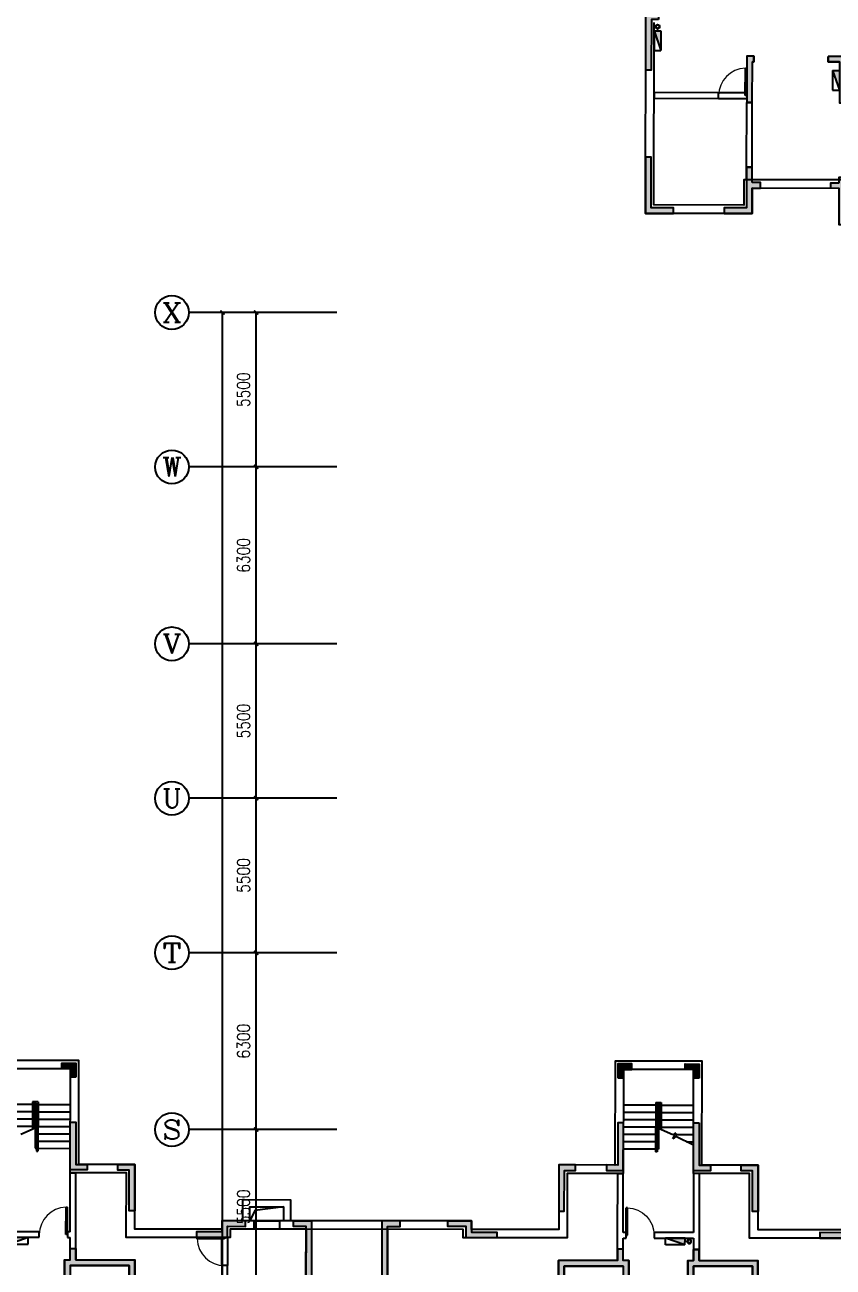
# Model space of a CAD drawing. Extents: x -781653 to 929899, y -292639 to -18670.
# Drawn here: x 170450 to 199242, y -166402 to -122161 of the extents above; entities that cross this region are included whole.
import ezdxf
from ezdxf.enums import TextEntityAlignment as Align

# ---------------------------------------------------------------- set-up
doc = ezdxf.new("R2010")
doc.units = 0
doc.header["$LTSCALE"] = 10
doc.header["$MEASUREMENT"] = 0
for name, pattern in [('BORDER', [1.75, 0.5, -0.25, 0.5, -0.25, 0, -0.25]), ('CENTER', [2, 1.25, -0.25, 0.25, -0.25]), ('DASH', [0.35, 0.25, -0.1])]:
    doc.linetypes.add(name, pattern=pattern)
doc.layers.get('0').update_dxf_attribs({"linetype": 'CONTINUOUS'})
doc.layers.get('Defpoints').update_dxf_attribs({"linetype": 'CONTINUOUS'})
for name, color, linetype in [('AXIS', 3, 'CONTINUOUS'), ('AXIS_TEXT', 7, 'CONTINUOUS'), ('DIM_SYMB', 3, 'CONTINUOUS'), ('DOTE', 8, 'CENTER'), ('JPS-X', 1, 'BORDER'), ('JPS-XHS', 7, 'CONTINUOUS'), ('PUB_DIM', 3, 'CONTINUOUS'), ('solid', 252, 'CONTINUOUS'), ('STAIR', 9, 'CONTINUOUS'), ('wall', 8, 'CONTINUOUS'), ('wall-jg', 7, 'CONTINUOUS'), ('WINDOW', 4, 'CONTINUOUS'), ('结构墙', 7, 'CONTINUOUS')]:
    doc.layers.add(name, color=color, linetype=linetype)
doc.layers.get('DOTE').off()
doc.styles.add('_TCH_AXIS', font='COMPLEX', dxfattribs={"bigfont": 'GBCBIG'})
doc.styles.add('COMPLEX', font='COMPLEX')
doc.styles.add('DIM_FONT', font='SIMPLEX', dxfattribs={"width": 0.8, "bigfont": 'HZTXT'})
doc.dimstyles.new('DIMN300', dxfattribs={"dimscale": 3, "dimtxt": 300, "dimasz": 100, "dimexe": 250, "dimexo": 300, "dimgap": 150, "dimtad": 1, "dimdec": 0, "dimzin": 0, "dimdsep": 46, "dimtxsty": 'DIM_FONT', "dimblk": 'ARCHTICK', "dimcen": 0.09, "dimclrt": 7, "dimazin": 2, "dimtfac": 1, "dimtdec": 0, "dimtix": 1, "dimtmove": 2, "dimatfit": 3, "dimfxl": 0, "dimtolj": 1, "dimtzin": 0, "dimarcsym": 0})

# ---------------------------------------------------------------- blocks, each defined once
blk = doc.blocks.new('DXHS')
at = {"layer": 'JPS-XHS'}
blk.add_hatch(color=256, dxfattribs=at).paths.add_polyline_path([(-350, 240), (-350, 0), (350, 0)])
at = {"layer": 'JPS-XHS', "linetype": 'Continuous'}
for p, q in [((-350, 240), (-350, 0)), ((-350, 240), (350, 240)), ((-350, 0), (350, 0)), ((350, 240), (350, 0))]:
    blk.add_line(p, q, dxfattribs=at)
at = {"layer": 'JPS-XHS'}
blk.add_line((-350, 240), (350, 0), dxfattribs=at)
blk = doc.blocks.new('FF')
at = {"linetype": 'Continuous'}
for radius in [75, 60]:
    blk.add_circle((0, 0), radius, dxfattribs=at)
blk = doc.blocks.new('$DorLib2D$00000001')
for p, q in [((0.45, 0.975), (0.5, 0.975)), ((0.45, 0), (0.45, 0.975)), ((0.5, 0), (0.5, 0.975)), ((0.5, 0), (0.45, 0))]:
    blk.add_line(p, q)
at = {"lineweight": 13}
blk.add_arc((0.475, 0), 0.975, 91.4693, 180, dxfattribs=at)
blk = doc.blocks.new('A$C057458B3')
at = {"layer": 'solid'}
h = blk.add_hatch(color=8, dxfattribs=at)
h.paths.add_polyline_path([(32350, 9700), (32150, 9700), (32150, 10100), (31950, 10100), (31950, 9700), (29850, 9700), (29850, 7150), (32350, 7150), (32350, 7925), (32150, 7925), (32150, 7350), (30050, 7350), (30050, 9500), (32150, 9500), (32150, 8925), (32350, 8925)])
h.paths.add_polyline_path([(34650, 9500), (36750, 9500), (36750, 7350), (34650, 7350), (34650, 7925), (34450, 7925), (34450, 7150), (36950, 7150), (36950, 9700), (34850, 9700), (34850, 10100), (34650, 10100), (34650, 9700), (34450, 9700), (34450, 8925), (34650, 8925)])
at = {"layer": 'DIM_SYMB', "color": 8}
for points in [[(11850, 13670, 0, 0, 0), (11850, 15593, 0, 0, 0), (10550, 15593, 0, 0, 0), (10550, 14750, 80, 0, 0), (10550, 14450, 0, 0, 0)], [(32750, 13670, 0, 0, 0), (32750, 15593, 0, 0, 0), (34050, 15593, 0, 0, 0), (34050, 14750, 80, 0, 0), (34050, 14450, 0, 0, 0)]]:
    blk.add_lwpolyline(points, format="xyseb", dxfattribs=at)
at = {"layer": 'JPS-X', "color": 8, "const_width": 50}
blk.add_lwpolyline([(34425, 10380), (34350, 10380)], dxfattribs=at)
at = {"layer": 'STAIR', "color": 8}
for p, q in [((11100, 15230), (9950, 15230)), ((11300, 15330), (11100, 15330)), ((11100, 15330), (11100, 14352)), ((11250, 15280), (11150, 15280)), ((11150, 15280), (11150, 14374)), ((11200, 15230), (11150, 15230)), ((11200, 15230), (11200, 13670)), ((11200, 15230), (11250, 15230)), ((11200, 15230), (11200, 14397)), ((11250, 15280), (11250, 13570)), ((11300, 15330), (11300, 13570)), ((11300, 15230), (12450, 15230)), ((33300, 15230), (32150, 15230)), ((33300, 15330), (33500, 15330)), ((33300, 15330), (33300, 13570)), ((33350, 15280), (33350, 13570)), ((33350, 15280), (33450, 15280)), ((33400, 15230), (33350, 15230)), ((33400, 15230), (33400, 14397)), ((33400, 15230), (33450, 15230)), ((33400, 15230), (33400, 13670)), ((33450, 15280), (33450, 14374)), ((33500, 15330), (33500, 14352)), ((33500, 15230), (34650, 15230)), ((11100, 14970), (9950, 14970)), ((11100, 14710), (9950, 14710)), ((11200, 14970), (11150, 14970)), ((11200, 14710), (11150, 14710)), ((11200, 14970), (11250, 14970)), ((11200, 14710), (11250, 14710)), ((11300, 14970), (12450, 14970)), ((11300, 14710), (12450, 14710)), ((33300, 14970), (32150, 14970)), ((33300, 14710), (32150, 14710)), ((33400, 14970), (33350, 14970)), ((33400, 14710), (33350, 14710)), ((33400, 14970), (33450, 14970)), ((33400, 14710), (33450, 14710)), ((33500, 14970), (34650, 14970)), ((33500, 14710), (34650, 14710)), ((11100, 14450), (9950, 14450)), ((10689, 14172), (11200, 14397)), ((11200, 14450), (11150, 14450)), ((11200, 14450), (11250, 14450)), ((11200, 14190), (11250, 14190)), ((11300, 14450), (12450, 14450)), ((11300, 14190), (12450, 14190)), ((33300, 14450), (32150, 14450)), ((33300, 14190), (32150, 14190)), ((33400, 14450), (33350, 14450)), ((33400, 14190), (33350, 14190)), ((33400, 14450), (33450, 14450)), ((33911, 14172), (33400, 14397)), ((33500, 14450), (34650, 14450)), ((34017, 14253), (33911, 14172)), ((33912, 14037), (34017, 14253)), ((33987, 14190), (34650, 14190)), ((11200, 13930), (11250, 13930)), ((11300, 13930), (12450, 13930)), ((33300, 13930), (32150, 13930)), ((33400, 13930), (33350, 13930)), ((34018, 14119), (33912, 14037)), ((34650, 13804), (34018, 14119)), ((34397, 13930), (34650, 13930)), ((11200, 13670), (11250, 13670)), ((11250, 13570), (11300, 13570)), ((11300, 13670), (12450, 13670)), ((33300, 13670), (32150, 13670)), ((33350, 13570), (33300, 13570)), ((33400, 13670), (33350, 13670)), ((17850, 9500), (17850, 10500)), ((18050, 10500), (18050, 9500))]:
    blk.add_line(p, q, dxfattribs=at)
blk.add_lwpolyline([(20050, 11600), (19029, 11469), (18850, 11100)], dxfattribs=at)
at = {"layer": 'STAIR', "color": 8, "linetype": 'DASH'}
blk.add_lwpolyline([(19000, 11100), (19900, 11100), (19900, 10800), (19000, 10800)], close=True, dxfattribs=at)
at = {"layer": 'wall', "color": 8}
for p, q in [((12450, 10700), (12450, 12800)), ((12450, 12800), (12650, 12800)), ((12650, 10600), (12650, 12800)), ((31950, 10600), (31950, 12800)), ((31950, 12800), (32150, 12800)), ((32150, 10700), (32150, 12800)), ((34650, 12800), (34650, 10700)), ((34850, 12800), (34650, 12800)), ((34850, 12800), (34850, 10600)), ((11350, 10700), (9950, 10700)), ((11350, 10500), (11350, 10700)), ((12450, 10700), (12350, 10700)), ((12350, 10700), (12350, 10500)), ((32250, 10700), (32150, 10700)), ((32250, 10500), (32250, 10700)), ((34650, 10700), (33250, 10700)), ((33250, 10700), (33250, 10500)), ((9950, 10500), (11350, 10500)), ((12350, 10500), (12450, 10500)), ((12450, 9700), (12450, 10500)), ((12650, 9700), (12650, 10600)), ((17850, 10500), (18050, 10500)), ((31950, 9700), (31950, 10600)), ((32150, 9700), (32150, 10500)), ((32150, 10500), (32250, 10500)), ((33250, 10500), (34650, 10500)), ((34650, 10500), (34650, 9700)), ((34850, 10600), (34850, 9700)), ((12250, 9700), (12250, 7350)), ((12250, 9700), (12450, 9700)), ((12450, 9500), (12450, 7350)), ((12450, 9500), (12550, 9500)), ((12550, 9500), (14550, 9500)), ((12650, 9700), (14750, 9700)), ((14550, 9500), (14550, 7350)), ((14750, 9700), (14750, 7150)), ((18050, 9500), (17850, 9500)), ((17850, 9500), (17850, 7300)), ((18050, 7500), (18050, 9500)), ((29850, 9700), (29850, 7150)), ((31950, 9700), (29850, 9700)), ((30050, 9500), (30050, 7350)), ((32050, 9500), (30050, 9500)), ((32150, 9500), (32050, 9500)), ((32350, 9700), (32150, 9700)), ((32150, 9500), (32150, 7350)), ((32350, 9700), (32350, 7350)), ((34450, 9700), (34650, 9700)), ((34450, 9700), (34450, 8925)), ((34650, 9500), (34750, 9500)), ((34650, 8925), (34650, 9500)), ((34750, 9500), (36750, 9500)), ((34850, 9700), (36950, 9700)), ((36750, 9500), (36750, 7350)), ((36950, 9700), (36950, 7150))]:
    blk.add_line(p, q, dxfattribs=at)
blk.add_lwpolyline([(18600, 11100), (18600, 11850), (20300, 11850), (20300, 11100)], dxfattribs=at)
blk.add_lwpolyline([(20050, 11100), (18850, 11100), (18850, 11600), (20050, 11600)], close=True, dxfattribs=at)
at = {"layer": 'wall-jg', "color": 8}
for p, q in [((17850, 11100), (17850, 10800)), ((18150, 10800), (18150, 10500)), ((20850, 10800), (18150, 10800)), ((20850, 10800), (20850, 9100)), ((21050, 10800), (21050, 9100)), ((23550, 10800), (23550, 9100)), ((23750, 10800), (23750, 9100)), ((12450, 9700), (12450, 10100)), ((12450, 10100), (12650, 10100)), ((12650, 10100), (12650, 9700)), ((31950, 10100), (31950, 9700)), ((32150, 10100), (31950, 10100)), ((32150, 9700), (32150, 10100)), ((34650, 10100), (34650, 9700)), ((34850, 10100), (34650, 10100)), ((34850, 9700), (34850, 10100)), ((12250, 8925), (12250, 9700)), ((12250, 9700), (12450, 9700)), ((12450, 9500), (12450, 8925)), ((14550, 9500), (12450, 9500)), ((12650, 9700), (14750, 9700)), ((14550, 7350), (14550, 9500)), ((14750, 7150), (14750, 9700)), ((31950, 9700), (29850, 9700)), ((29850, 7150), (29850, 9700)), ((30050, 7350), (30050, 9500)), ((30050, 9500), (32150, 9500)), ((32350, 9700), (32150, 9700)), ((32150, 9500), (32150, 8925)), ((32350, 8925), (32350, 9700)), ((34450, 9700), (34650, 9700)), ((34450, 8925), (34450, 9700)), ((36750, 9500), (34650, 9500)), ((34650, 9500), (34650, 8925)), ((34850, 9700), (36950, 9700)), ((36750, 7350), (36750, 9500)), ((36950, 7150), (36950, 9700))]:
    blk.add_line(p, q, dxfattribs=at)
at = {"layer": 'JPS-X', "color": 8, "xscale": -1}
blk.add_blockref('FF', (34500, 10380), dxfattribs=at)
at = {"layer": 'JPS-XHS', "color": 8, "xscale": -0.9999999999999996, "rotation": 179.9999999999999}
blk.add_blockref('DXHS', (10600, 10500), dxfattribs=at)
at = {"layer": 'JPS-XHS', "color": 8, "rotation": 179.9999999999999}
blk.add_blockref('DXHS', (34000, 10500), dxfattribs=at)
at = {"layer": 'WINDOW', "color": 8, "yscale": 1000, "zscale": -1000}
for p, xscale in [((11850, 10600), 1000), ((32750, 10600), -1000)]:
    blk.add_blockref('$DorLib2D$00000001', p, dxfattribs=dict(at, xscale=xscale))
at = {"layer": 'WINDOW', "color": 8, "xscale": 1000, "yscale": 1000, "zscale": -1000, "rotation": 90}
blk.add_blockref('$DorLib2D$00000001', (17950, 10000), dxfattribs=at)
blk = doc.blocks.new('A$C6717307E')
at = {"layer": 'solid'}
for points in [[(3800, 6150), (3850, 6150), (3850, 6350), (3600, 6350), (3600, 4700), (3800, 4700)], [(6900, 6150), (6900, 4700), (7100, 4700), (7100, 6350), (6500, 6350), (6500, 6150)]]:
    blk.add_hatch(color=8, dxfattribs=at).paths.add_polyline_path(points)
at = {"layer": 'JPS-X', "color": 8, "const_width": 50}
blk.add_lwpolyline([(420, 7325), (420, 7250)], dxfattribs=at)
at = {"layer": 'STAIR', "color": 8}
for p, q in [((3600, 5050), (2600, 5050)), ((2600, 4850), (3600, 4850))]:
    blk.add_line(p, q, dxfattribs=at)
at = {"layer": 'wall', "color": 8}
for p, q in [((2600, 5050), (300, 5050)), ((300, 5050), (300, 4850)), ((2600, 4850), (2600, 5050)), ((3600, 5050), (3600, 4850)), ((300, 4850), (2600, 4850)), ((3600, 2400), (3600, 4700)), ((3600, 4700), (3800, 4700)), ((3800, 2400), (3800, 4700)), ((3600, 2400), (3800, 2400))]:
    blk.add_line(p, q, dxfattribs=at)
at = {"layer": 'wall-jg', "color": 8}
for p, q in [((3850, 6350), (3600, 6350)), ((3600, 6350), (3600, 4700)), ((3850, 6350), (3850, 6150)), ((7100, 6350), (6500, 6350)), ((6500, 6150), (6500, 6350)), ((3800, 4700), (3800, 6150)), ((3850, 6150), (3800, 6150)), ((6900, 6150), (6500, 6150)), ((300, 5050), (300, 5050)), ((300, 4850), (300, 5050)), ((300, 4850), (300, 4850)), ((3800, 4700), (3600, 4700)), ((3800, 2400), (3600, 2400)), ((3600, 1950), (3600, 2400)), ((3800, 1950), (3800, 2400))]:
    blk.add_line(p, q, dxfattribs=at)
at = {"layer": 'JPS-X', "color": 8, "rotation": 270}
blk.add_blockref('FF', (420, 7400), dxfattribs=at)
at = {"layer": 'JPS-XHS', "color": 8, "xscale": -1, "rotation": 90}
for p in [(540, 6900), (6900, 5500)]:
    blk.add_blockref('DXHS', p, dxfattribs=at)
at = {"layer": 'WINDOW', "color": 8, "xscale": 999.9999999999995, "yscale": 999.9999999999995, "zscale": -1000, "rotation": 359.9999999998243}
blk.add_blockref('$DorLib2D$00000001', (3100, 4950), dxfattribs=at)
blk = doc.blocks.new('A$C3EFE3735')
at = {"layer": 'solid'}
for points in [[(0, 7500), (0, 5500), (200, 5500), (200, 7300), (450, 7300), (450, 7500)], [(3800, 5800), (3850, 5800), (3850, 6000), (3600, 6000), (3600, 4350), (3800, 4350)], [(6900, 5800), (6900, 4350), (7100, 4350), (7100, 6000), (6500, 6000), (6500, 5800)], [(1000, 400), (1000, 600), (200, 600), (200, 2400), (0, 2400), (0, 400)], [(2800, 600), (2800, 400), (3800, 400), (3800, 1300), (4100, 1300), (4100, 1500), (3800, 1500), (3800, 2050), (3600, 2050), (3600, 600)], [(7100, 1700), (6900, 1700), (6900, 1500), (6600, 1500), (6600, 1300), (6900, 1300), (6900, 0), (7700, 0), (7700, 200), (7100, 200)]]:
    blk.add_hatch(color=256, dxfattribs=at).paths.add_polyline_path(points)
at = {"layer": 'wall-jg'}
for points in [[(450, 7300), (200, 7300), (200, 5500), (0, 5500), (0, 7500), (450, 7500)], [(6500, 6000), (6500, 5800), (6900, 5800), (6900, 4350), (7100, 4350), (7100, 6000)]]:
    blk.add_lwpolyline(points, close=True, dxfattribs=at)
for points in [[(3600, 4350), (3800, 4350), (3800, 5800), (3850, 5800), (3850, 6000), (3600, 6000), (3600, 4350)], [(0, 400), (1000, 400), (1000, 600), (200, 600), (200, 2400), (0, 2400), (0, 400)], [(3800, 1500), (3800, 2050), (3600, 2050), (3600, 600), (2800, 600), (2800, 400), (3800, 400), (3800, 1300), (4100, 1300), (4100, 1500), (3800, 1500)], [(6900, 1500), (6900, 1700), (7100, 1700), (7100, 200), (7700, 200), (7700, 0), (6900, 0), (6900, 1300), (6600, 1300), (6600, 1500), (6900, 1500)]]:
    blk.add_lwpolyline(points, dxfattribs=at)
blk = doc.blocks.new('A$C09E6704B')
at = {"layer": 'solid'}
h = blk.add_hatch(color=256, dxfattribs=at)
h.paths.add_polyline_path([(12550, 16700), (12150, 16700), (12150, 16600), (12550, 16600)])
h.paths.add_polyline_path([(12650, 16700), (12550, 16700), (12550, 16600), (12650, 16600)])
h.paths.add_polyline_path([(12650, 16600), (12550, 16600), (12550, 16200), (12650, 16200)])
h.paths.add_polyline_path([(12550, 16600), (12150, 16600), (12150, 16500), (12450, 16500), (12450, 16200), (12550, 16200)])
h = blk.add_hatch(color=256, dxfattribs=at)
h.paths.add_polyline_path([(32050, 16700), (31950, 16700), (31950, 16600), (32050, 16600)])
h.paths.add_polyline_path([(32450, 16700), (32050, 16700), (32050, 16600), (32450, 16600)])
h.paths.add_polyline_path([(32450, 16600), (32050, 16600), (32050, 16200), (32150, 16200), (32150, 16500), (32450, 16500)])
h.paths.add_polyline_path([(32050, 16600), (31950, 16600), (31950, 16200), (32050, 16200)])
h = blk.add_hatch(color=256, dxfattribs=at)
h.paths.add_polyline_path([(34750, 16700), (34350, 16700), (34350, 16600), (34750, 16600)])
h.paths.add_polyline_path([(34850, 16700), (34750, 16700), (34750, 16600), (34850, 16600)])
h.paths.add_polyline_path([(34850, 16600), (34750, 16600), (34750, 16200), (34850, 16200)])
h.paths.add_polyline_path([(34750, 16600), (34350, 16600), (34350, 16500), (34650, 16500), (34650, 16200), (34750, 16200)])
for points in [[(12650, 13100), (12650, 14600), (12450, 14600), (12450, 14400), (12450, 12900), (13050, 12900), (13050, 13100)], [(31950, 13100), (31950, 14600), (32150, 14600), (32150, 14400), (32150, 12900), (31550, 12900), (31550, 13100)], [(35250, 13100), (35250, 12900), (34650, 12900), (34650, 14400), (34650, 14600), (34850, 14600), (34850, 13100)], [(14550, 12900), (14550, 11450), (14750, 11450), (14750, 13100), (14150, 13100), (14150, 12900)], [(30050, 12900), (30050, 11450), (29850, 11450), (29850, 13100), (30450, 13100), (30450, 12900)], [(36950, 13100), (36950, 11450), (36750, 11450), (36750, 12900), (36350, 12900), (36350, 13100)], [(18050, 10900), (18700, 10900), (18700, 11100), (17850, 11100), (17850, 10700), (16950, 10700), (16950, 10500), (18050, 10500)], [(21050, 11100), (21050, 9100), (20850, 9100), (20850, 10900), (20400, 10900), (20400, 11100)], [(23550, 11100), (23550, 9100), (23750, 9100), (23750, 10900), (24200, 10900), (24200, 11100)], [(26550, 10900), (25900, 10900), (25900, 11100), (26750, 11100), (26750, 10700), (27650, 10700), (27650, 10500), (26550, 10500)], [(40050, 10700), (40050, 11100), (40900, 11100), (40900, 10900), (40250, 10900), (40250, 10500), (39150, 10500), (39150, 10700)], [(12450, 8925), (12250, 8925), (12250, 9700), (12450, 9700), (12450, 10100), (12650, 10100), (12650, 9700), (14750, 9700), (14750, 7150), (12250, 7150), (12250, 7925), (12450, 7925), (12450, 7350), (14550, 7350), (14550, 9500), (12450, 9500)], [(32150, 8925), (32350, 8925), (32350, 9700), (32150, 9700), (32150, 10100), (31950, 10100), (31950, 9700), (29850, 9700), (29850, 7150), (32350, 7150), (32350, 7925), (32150, 7925), (32150, 7350), (30050, 7350), (30050, 9500), (32150, 9500)], [(34650, 8925), (34450, 8925), (34450, 9700), (34650, 9700), (34650, 10100), (34850, 10100), (34850, 9700), (36950, 9700), (36950, 7150), (34450, 7150), (34450, 7925), (34650, 7925), (34650, 7350), (36750, 7350), (36750, 9500), (34650, 9500)]]:
    blk.add_hatch(color=256, dxfattribs=at).paths.add_polyline_path(points)
at = {"layer": 'wall-jg'}
for points in [[(12650, 16200), (12450, 16200), (12450, 16500), (12150, 16500), (12150, 16700), (12650, 16700), (12650, 16200)], [(31950, 16200), (32150, 16200), (32150, 16500), (32450, 16500), (32450, 16700), (31950, 16700), (31950, 16200)], [(34850, 16200), (34650, 16200), (34650, 16500), (34350, 16500), (34350, 16700), (34850, 16700), (34850, 16200)], [(14150, 13100), (14750, 13100), (14750, 11450), (14550, 11450), (14550, 12900), (14150, 12900), (14150, 13100)], [(30450, 13100), (29850, 13100), (29850, 11450), (30050, 11450), (30050, 12900), (30450, 12900), (30450, 13100)], [(36350, 13100), (36950, 13100), (36950, 11450), (36750, 11450), (36750, 12900), (36350, 12900), (36350, 13100)], [(12450, 8925), (12250, 8925), (12250, 9700), (12450, 9700), (12450, 10100), (12650, 10100), (12650, 9700), (14750, 9700), (14750, 7150), (12250, 7150), (12250, 7925), (12450, 7925), (12450, 7350), (14550, 7350), (14550, 9500), (12450, 9500), (12450, 8925)], [(32150, 8925), (32350, 8925), (32350, 9700), (32150, 9700), (32150, 10100), (31950, 10100), (31950, 9700), (29850, 9700), (29850, 7150), (32350, 7150), (32350, 7925), (32150, 7925), (32150, 7350), (30050, 7350), (30050, 9500), (32150, 9500), (32150, 8925)], [(34650, 8925), (34450, 8925), (34450, 9700), (34650, 9700), (34650, 10100), (34850, 10100), (34850, 9700), (36950, 9700), (36950, 7150), (34450, 7150), (34450, 7925), (34650, 7925), (34650, 7350), (36750, 7350), (36750, 9500), (34650, 9500), (34650, 8925)]]:
    blk.add_lwpolyline(points, dxfattribs=at)
for points in [[(12450, 14600), (12650, 14600), (12650, 13100), (13050, 13100), (13050, 12900), (12450, 12900), (12450, 14400), (12450, 14400)], [(32150, 14600), (31950, 14600), (31950, 13100), (31550, 13100), (31550, 12900), (32150, 12900), (32150, 14400), (32150, 14400)], [(34850, 14600), (34850, 13100), (35250, 13100), (35250, 12900), (34650, 12900), (34650, 14400), (34650, 14400), (34650, 14600)], [(16950, 10500), (18050, 10500), (18050, 10900), (18700, 10900), (18700, 11100), (17850, 11100), (17850, 10700), (16950, 10700)], [(21050, 11100), (21050, 9100), (20850, 9100), (20850, 10900), (20400, 10900), (20400, 11100)], [(23550, 11100), (23550, 9100), (23750, 9100), (23750, 10900), (24200, 10900), (24200, 11100)], [(27650, 10500), (26550, 10500), (26550, 10900), (25900, 10900), (25900, 11100), (26750, 11100), (26750, 10700), (27650, 10700)], [(39150, 10500), (40250, 10500), (40250, 10900), (40900, 10900), (40900, 11100), (40050, 11100), (40050, 10700), (39150, 10700)]]:
    blk.add_lwpolyline(points, close=True, dxfattribs=at)
blk = doc.blocks.new('_ArchTick')
at = {"color": 0, "linetype": 'ByBlock', "const_width": 0.4}
blk.add_lwpolyline([(-0.5, -0.5), (0.5, 0.5)], dxfattribs=at)
blk = doc.blocks.new('*D66')
at = {"layer": 'Defpoints', "color": 0}
for p in [(2400, 109541), (6471, 109541), (6471, 11541)]:
    blk.add_point(p, dxfattribs=at)
at = {"layer": 'PUB_DIM', "color": 0, "lineweight": -2}
for p, q in [((6021, 109541), (2025, 109541)), ((2400, 11541), (2400, 109541)), ((6021, 11541), (2025, 11541))]:
    blk.add_line(p, q, dxfattribs=at)
at = {"layer": 'PUB_DIM', "color": 0, "lineweight": -2, "xscale": 150, "yscale": 150, "zscale": 150}
for p, rotation in [((2400, 109541), 90), ((2400, 11541), 270)]:
    blk.add_blockref('_ArchTick', p, dxfattribs=dict(at, rotation=rotation))
at = {"layer": 'PUB_DIM', "color": 7, "insert": (1950, 60541), "char_height": 450, "attachment_point": 5, "rotation": 90, "style": 'DIM_FONT'}
blk.add_mtext('\\A1;98000', dxfattribs=at)
blk = doc.blocks.new('_AXISO')
blk.add_circle((0, 0), 0.5)
at = {"layer": 'AXIS_TEXT', "style": 'COMPLEX', "width": 1.041667}
blk.add_attdef('A', text='', height=0.56, dxfattribs=at).set_placement((-0.25, -0.28), (0.25, -0.28), align=Align.FIT)
blk = doc.blocks.new('*D168')
at = {"layer": 'Defpoints', "color": 0}
for p in [(3600, 80441), (6471, 80441), (6471, 74941)]:
    blk.add_point(p, dxfattribs=at)
at = {"layer": 'PUB_DIM', "color": 0, "lineweight": -2}
for p, q in [((6021, 80441), (3225, 80441)), ((3600, 74941), (3600, 80441)), ((6021, 74941), (3225, 74941))]:
    blk.add_line(p, q, dxfattribs=at)
at = {"layer": 'PUB_DIM', "color": 0, "lineweight": -2, "xscale": 150, "yscale": 150, "zscale": 150}
for p, rotation in [((3600, 80441), 90), ((3600, 74941), 270)]:
    blk.add_blockref('_ArchTick', p, dxfattribs=dict(at, rotation=rotation))
at = {"layer": 'PUB_DIM', "color": 7, "insert": (3150, 77691), "char_height": 450, "attachment_point": 5, "rotation": 90, "style": 'DIM_FONT'}
blk.add_mtext('\\A1;5500', dxfattribs=at)
blk = doc.blocks.new('*D169')
at = {"layer": 'Defpoints', "color": 0}
for p in [(3600, 86741), (6471, 86741), (6471, 80441)]:
    blk.add_point(p, dxfattribs=at)
at = {"layer": 'PUB_DIM', "color": 0, "lineweight": -2}
for p, q in [((6021, 86741), (3225, 86741)), ((3600, 80441), (3600, 86741)), ((6021, 80441), (3225, 80441))]:
    blk.add_line(p, q, dxfattribs=at)
at = {"layer": 'PUB_DIM', "color": 0, "lineweight": -2, "xscale": 150, "yscale": 150, "zscale": 150}
for p, rotation in [((3600, 86741), 90), ((3600, 80441), 270)]:
    blk.add_blockref('_ArchTick', p, dxfattribs=dict(at, rotation=rotation))
at = {"layer": 'PUB_DIM', "color": 7, "insert": (3150, 83591), "char_height": 450, "attachment_point": 5, "rotation": 90, "style": 'DIM_FONT'}
blk.add_mtext('\\A1;6300', dxfattribs=at)
blk = doc.blocks.new('*D170')
at = {"layer": 'Defpoints', "color": 0}
for p in [(3600, 92241), (6471, 92241), (6471, 86741)]:
    blk.add_point(p, dxfattribs=at)
at = {"layer": 'PUB_DIM', "color": 0, "lineweight": -2}
for p, q in [((6021, 92241), (3225, 92241)), ((3600, 86741), (3600, 92241)), ((6021, 86741), (3225, 86741))]:
    blk.add_line(p, q, dxfattribs=at)
at = {"layer": 'PUB_DIM', "color": 0, "lineweight": -2, "xscale": 150, "yscale": 150, "zscale": 150}
for p, rotation in [((3600, 92241), 90), ((3600, 86741), 270)]:
    blk.add_blockref('_ArchTick', p, dxfattribs=dict(at, rotation=rotation))
at = {"layer": 'PUB_DIM', "color": 7, "insert": (3150, 89491), "char_height": 450, "attachment_point": 5, "rotation": 90, "style": 'DIM_FONT'}
blk.add_mtext('\\A1;5500', dxfattribs=at)
blk = doc.blocks.new('*D171')
at = {"layer": 'Defpoints', "color": 0}
for p in [(3600, 97741), (6471, 97741), (6471, 92241)]:
    blk.add_point(p, dxfattribs=at)
at = {"layer": 'PUB_DIM', "color": 0, "lineweight": -2}
for p, q in [((6021, 97741), (3225, 97741)), ((3600, 92241), (3600, 97741)), ((6021, 92241), (3225, 92241))]:
    blk.add_line(p, q, dxfattribs=at)
at = {"layer": 'PUB_DIM', "color": 0, "lineweight": -2, "xscale": 150, "yscale": 150, "zscale": 150}
for p, rotation in [((3600, 97741), 90), ((3600, 92241), 270)]:
    blk.add_blockref('_ArchTick', p, dxfattribs=dict(at, rotation=rotation))
at = {"layer": 'PUB_DIM', "color": 7, "insert": (3150, 94991), "char_height": 450, "attachment_point": 5, "rotation": 90, "style": 'DIM_FONT'}
blk.add_mtext('\\A1;5500', dxfattribs=at)
blk = doc.blocks.new('*D172')
at = {"layer": 'Defpoints', "color": 0}
for p in [(3600, 104041), (6471, 104041), (6471, 97741)]:
    blk.add_point(p, dxfattribs=at)
at = {"layer": 'PUB_DIM', "color": 0, "lineweight": -2}
for p, q in [((6021, 104041), (3225, 104041)), ((3600, 97741), (3600, 104041)), ((6021, 97741), (3225, 97741))]:
    blk.add_line(p, q, dxfattribs=at)
at = {"layer": 'PUB_DIM', "color": 0, "lineweight": -2, "xscale": 150, "yscale": 150, "zscale": 150}
for p, rotation in [((3600, 104041), 90), ((3600, 97741), 270)]:
    blk.add_blockref('_ArchTick', p, dxfattribs=dict(at, rotation=rotation))
at = {"layer": 'PUB_DIM', "color": 7, "insert": (3150, 100891), "char_height": 450, "attachment_point": 5, "rotation": 90, "style": 'DIM_FONT'}
blk.add_mtext('\\A1;6300', dxfattribs=at)
blk = doc.blocks.new('*D173')
at = {"layer": 'Defpoints', "color": 0}
for p in [(3600, 109541), (6471, 109541), (6471, 104041)]:
    blk.add_point(p, dxfattribs=at)
at = {"layer": 'PUB_DIM', "color": 0, "lineweight": -2}
for p, q in [((6021, 109541), (3225, 109541)), ((3600, 104041), (3600, 109541)), ((6021, 104041), (3225, 104041))]:
    blk.add_line(p, q, dxfattribs=at)
at = {"layer": 'PUB_DIM', "color": 0, "lineweight": -2, "xscale": 150, "yscale": 150, "zscale": 150}
for p, rotation in [((3600, 109541), 90), ((3600, 104041), 270)]:
    blk.add_blockref('_ArchTick', p, dxfattribs=dict(at, rotation=rotation))
at = {"layer": 'PUB_DIM', "color": 7, "insert": (3150, 106791), "char_height": 450, "attachment_point": 5, "rotation": 90, "style": 'DIM_FONT'}
blk.add_mtext('\\A1;5500', dxfattribs=at)
blk = doc.blocks.new('A$C35934B5C')
at = {"layer": 'AXIS'}
for p, q in [((6470.9, 109540.6), (1200, 109540.6)), ((6470.9, 104040.6), (1200, 104040.6)), ((6470.9, 97740.6), (1200, 97740.6)), ((6470.9, 92240.6), (1200, 92240.6)), ((6470.9, 86740.6), (1200, 86740.6)), ((6470.9, 80440.6), (1200, 80440.6))]:
    blk.add_line(p, q, dxfattribs=at)
at = {"layer": 'AXIS', "linetype": 'ByBlock'}
ref = blk.add_blockref('_AXISO', (600, 109540.6), dxfattribs=dict(at, xscale=1200, yscale=1200, zscale=1200))
ref.add_attrib('A', 'X', dxfattribs={"layer": 'AXIS_TEXT', "linetype": 'ByBlock', "height": 678.8, "style": '_TCH_AXIS', "width": 1.166667}).set_placement((260.6, 109201.2), (939.4, 109201.2), align=Align.FIT)
ref = blk.add_blockref('_AXISO', (600, 104040.6), dxfattribs=dict(at, xscale=1200, yscale=1200, zscale=1200))
ref.add_attrib('A', 'W', dxfattribs={"layer": 'AXIS_TEXT', "linetype": 'ByBlock', "height": 678.8, "style": '_TCH_AXIS', "width": 0.954545}).set_placement((260.6, 103701.2), (939.4, 103701.2), align=Align.FIT)
ref = blk.add_blockref('_AXISO', (600, 97740.6), dxfattribs=dict(at, xscale=1200, yscale=1200, zscale=1200))
ref.add_attrib('A', 'V', dxfattribs={"layer": 'AXIS_TEXT', "linetype": 'ByBlock', "height": 678.8, "style": '_TCH_AXIS', "width": 1.166667}).set_placement((260.6, 97401.2), (939.4, 97401.2), align=Align.FIT)
ref = blk.add_blockref('_AXISO', (600, 92240.6), dxfattribs=dict(at, xscale=1200, yscale=1200, zscale=1200))
ref.add_attrib('A', 'U', dxfattribs={"layer": 'AXIS_TEXT', "linetype": 'ByBlock', "height": 678.8, "style": '_TCH_AXIS', "width": 1.05}).set_placement((260.6, 91901.2), (939.4, 91901.2), align=Align.FIT)
ref = blk.add_blockref('_AXISO', (600, 86740.6), dxfattribs=dict(at, xscale=1200, yscale=1200, zscale=1200))
ref.add_attrib('A', 'T', dxfattribs={"layer": 'AXIS_TEXT', "linetype": 'ByBlock', "height": 678.8, "style": '_TCH_AXIS', "width": 1.4}).set_placement((260.6, 86401.2), (939.4, 86401.2), align=Align.FIT)
ref = blk.add_blockref('_AXISO', (600, 80440.6), dxfattribs=dict(at, xscale=1200, yscale=1200, zscale=1200))
ref.add_attrib('A', 'S', dxfattribs={"layer": 'AXIS_TEXT', "linetype": 'ByBlock', "height": 678.8, "style": '_TCH_AXIS', "width": 1.5}).set_placement((260.6, 80101.2), (939.4, 80101.2), align=Align.FIT)
at = {"layer": 'PUB_DIM'}
dim = blk.add_aligned_dim(p1=(6470.9, 11540.6), p2=(6470.9, 109540.6), distance=4070.9, dimstyle='DIMN300', override={"dimscale": 1.5}, dxfattribs=at)
dim.commit()
dim.dimension.update_dxf_attribs({"geometry": '*D66', "text_midpoint": (1950, 60540.6)})
for base, p1, p2, picture, middle in [((3600, 109540.6), (6470.9, 104040.6), (6470.9, 109540.6), '*D173', (3150, 106790.6)), ((3600, 104040.6), (6470.9, 97740.6), (6470.9, 104040.6), '*D172', (3150, 100890.6)), ((3600, 97740.6), (6470.9, 92240.6), (6470.9, 97740.6), '*D171', (3150, 94990.6)), ((3600, 92240.6), (6470.9, 86740.6), (6470.9, 92240.6), '*D170', (3150, 89490.6)), ((3600, 86740.6), (6470.9, 80440.6), (6470.9, 86740.6), '*D169', (3150, 83590.6)), ((3600, 80440.6), (6470.9, 74940.6), (6470.9, 80440.6), '*D168', (3150, 77690.6))]:
    dim = blk.add_linear_dim(base=base, p1=p1, p2=p2, angle=90, dimstyle='DIMN300', override={"dimscale": 1.5}, dxfattribs=at)
    dim.commit()
    dim.dimension.update_dxf_attribs({"geometry": picture, "text_midpoint": middle})

msp = doc.modelspace()

# ---------------------------------------------------------------- linework, layer by layer
at = {"layer": '结构墙', "linetype": 'ByBlock'}
for points in [[(200153.8, -129284.4), (199458.2, -129283.6), (199459.7, -127983.6), (196359.7, -127980.2), (196358.7, -128880.2), (192558.7, -128875.9), (192566.6, -121775.9)], [(200553.8, -128984.8), (199758.6, -128984), (199760, -127684), (196060, -127679.8), (196059, -128579.8), (192859, -128576.3), (192866.3, -122076.3)]]:
    msp.add_lwpolyline(points, dxfattribs=at)
at = {"layer": '结构墙'}
for points in [[(200153.8, -164774.9), (199665.5, -164774.3), (199665.2, -165074.3), (196565.2, -165070.7), (196567.9, -162770.7), (194567.9, -162768.3), (194572.2, -159068.3), (191472.3, -159064.7), (191467.9, -162764.7), (189467.9, -162762.3), (189465.2, -165062.3), (186365.2, -165058.6), (186365.5, -164758.6), (177465.5, -164748.1), (177465.2, -165048.1), (174365.2, -165044.5), (174367.9, -162744.5), (172367.9, -162742.1), (172372.3, -159042.1), (169272.3, -159038.5)], [(200553.8, -164083.3), (200553.8, -165075.4), (199965.2, -165074.7), (199964.8, -165374.7), (196264.8, -165370.3), (196267.5, -163070.3), (194267.5, -163068), (194271.9, -159368), (191771.9, -159365), (191767.5, -163065), (189767.5, -163062.7), (189764.8, -165362.7), (186064.8, -165358.3), (186065.2, -165058.3), (177765.2, -165048.5), (177764.8, -165348.5), (174064.8, -165344.1), (174067.5, -163044.1), (172067.5, -163041.8), (172071.9, -159341.8), (169571.9, -159338.8)]]:
    msp.add_lwpolyline(points, dxfattribs=at)

# ---------------------------------------------------------------- block references
for name, p, rotation in [('A$C6717307E', (192557.8, -129625.9), 359.9360638265084), ('A$C057458B3', (159602.5, -175827.1), 359.9324396606484)]:
    msp.add_blockref(name, p, dxfattribs=dict(rotation=rotation))
at = {"layer": 'DOTE', "color": 3}
msp.add_blockref('A$C35934B5C', (175089.6, -241945.8), dxfattribs=at)
at = {"layer": 'wall'}
for name, p, rotation in [('A$C3EFE3735', (192558.2, -129275.9), 359.9360639444792), ('A$C09E6704B', (159602.5, -175827.1), 359.9324396606484)]:
    msp.add_blockref(name, p, dxfattribs=dict(at, rotation=rotation))

doc.saveas('drawing.dxf')
